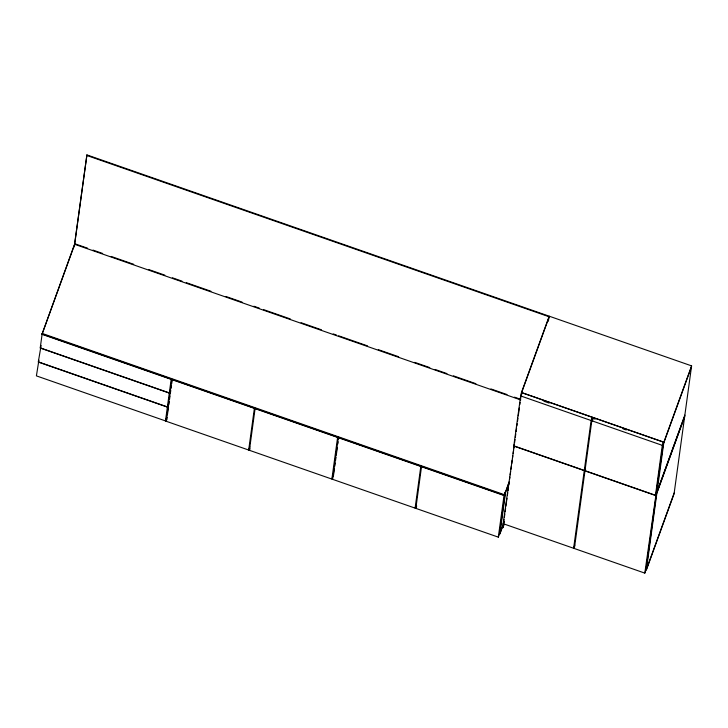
<?xml version="1.0" encoding="UTF-8"?>
<svg xmlns="http://www.w3.org/2000/svg" width="728" height="728" viewBox="0 0 728 728"><rect width="100%" height="100%" fill="white"/><g stroke="black" fill="none" stroke-linecap="round" stroke-linejoin="round"><path stroke-width="1.09" d="M508.972 482.782L504.313 495.604L42.015 334.298L74.738 243.725L87.615 248.212M38.903 360.26L36.4 375.876L165.474 420.911L166.639 417.699M41.114 345.445L38.32 361.871L167.394 406.906L168.559 403.685M691.6 365.875L663.863 442.169L646.337 570.115L674.073 493.821L691.6 365.875L86.914 154.891L74.547 244.262L520.757 399.945M74.32 246.828L86.914 154.891M165.474 420.911L167.367 407.098L168.532 403.885M167.394 406.906L169.287 393.084L170.479 389.68M171.207 379.079L169.315 392.893L40.24 347.857L42.133 334.043L170.143 378.706M249.841 446.828L248.676 450.041L166.202 421.266L171.935 379.051M166.985 418.018L167.103 417.144M167.413 414.914L168.477 407.107M168.787 404.877L169.242 401.538M169.551 399.308L170.006 395.959M170.316 393.73L170.771 390.39M171.08 388.161L171.38 385.922M171.69 383.692L172.145 380.353M248.676 450.041L254.418 408.108M333.06 475.866L331.886 479.079L249.413 450.304L255.137 408.208M331.886 479.079L337.637 437.146L255.155 408.372M338.347 437.237L332.632 479.333L415.106 508.117L416.27 504.895M333.415 476.085L334.452 468.523M334.753 466.293L335.217 462.944M335.517 460.715L335.981 457.375M336.281 455.146L337.355 447.338M337.81 443.998L338.12 441.769M338.42 439.53L338.729 437.3M415.106 508.117L420.848 466.175L338.374 437.401M498.316 537.146L504.058 495.213L505.232 491.991L499.49 533.933L498.316 537.146L415.843 508.371L421.567 466.275M504.313 495.604L509.09 481.909M505.614 492.028L499.845 534.152L504.004 522.722M574.783 545.054L573.619 548.266L503.166 523.687L514.414 444.244M520.666 395.932L513.822 445.845L584.284 470.434L591.118 420.52L592.283 417.299L521.83 392.72L520.666 395.932L591.118 420.52M503.412 524.333L502.948 527.736L504.122 524.515M503.949 520.438L504.067 519.565M504.377 517.326L504.832 513.968M505.141 511.729L505.605 508.371M505.905 506.133L506.979 498.298M507.443 494.949L507.744 492.71M508.053 490.472L508.517 487.114M508.817 484.875L509.127 482.637M509.591 479.279L509.891 477.04M510.201 474.802L510.656 471.453M510.965 469.214L511.429 465.856M511.729 463.618L512.194 460.26M512.503 458.021L512.803 455.783M513.113 453.544L513.568 450.186M513.877 447.947L514.341 444.599M514.614 442.597L515.042 439.475M515.351 437.228L515.806 433.852M516.116 431.604L516.58 428.228M516.889 425.98L517.199 423.732M517.508 421.485L517.963 418.109M518.272 415.861L519.355 407.989M519.819 404.613L520.12 402.366M520.429 400.118L521.476 392.492L549.212 316.189M521.375 396.05L521.83 392.72M548.402 321.23L549.012 316.726L86.714 155.428M573.619 548.266L584.256 470.625L585.449 467.212M592.283 417.299L574.356 548.521L644.808 573.109L645.982 569.888L656.62 492.246M592.574 420.884L593.029 417.563L663.481 442.142L644.808 573.109M663.481 442.142L662.307 445.354L655.473 495.268L585.021 470.688M42.015 334.298L74.62 244.599M166.202 421.266L167.076 418.855M249.413 450.304L249.995 448.694M415.843 508.371L416.716 505.96M521.357 393.366L549.094 317.071M503.166 523.687L504.04 521.275M499.963 533.278L504.213 521.585M593.029 417.563L591.855 420.775L662.307 445.354M585.603 469.078L584.994 470.88L655.446 495.468M663.745 443.052L691.482 366.748M657.12 491.409L684.857 415.106M657.002 492.283L684.739 415.979M656.884 493.156L684.62 416.853M646.455 569.241L674.192 492.938M521.476 392.492L663.863 442.169M543.834 401.21L549.194 403.084M592.019 418.018L595.222 419.146M623.059 428.856L626.271 429.975M92.975 250.086L102.63 253.453M111.211 256.447L133.734 264.31M148.749 269.551L164.847 275.157M172.354 277.778L182 281.144M186.295 282.646L210.965 291.255M225.98 296.496L242.069 302.102M253.872 306.224L259.232 308.09M263.527 309.591L290.336 318.946M301.064 322.686L321.448 329.802M333.242 333.915L336.463 335.044M338.611 335.79L367.567 345.891M378.296 349.631L398.671 356.747M414.76 362.362L429.784 367.594M435.144 369.469L446.947 373.591M453.38 375.83L475.903 383.692M490.918 388.934L507.007 394.549M514.514 397.16L519.883 399.035M513.795 446.046L584.256 470.625M42.133 333.424L504.431 494.721M173.018 379.707L253.344 407.735M421.585 466.439L504.058 495.213M40.213 348.048L169.287 393.084M38.293 362.062L167.367 407.098"/></g></svg>
